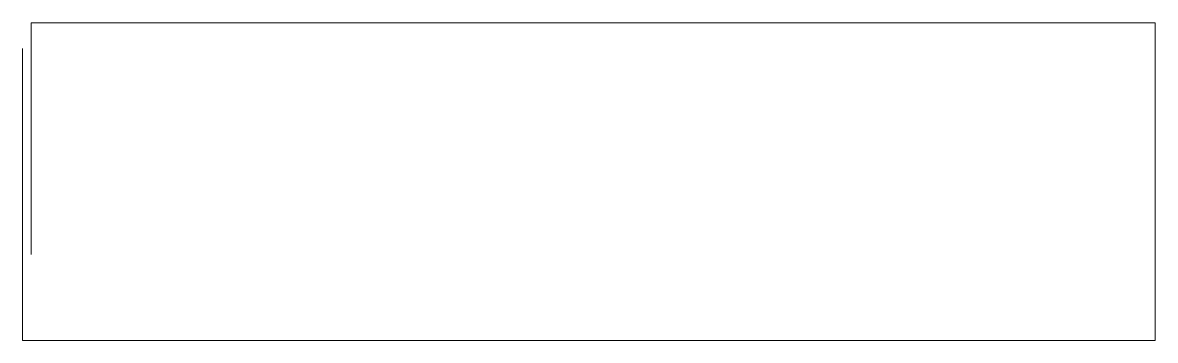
# Model space of a CAD drawing. Header units: inches. Extents: x 4.61 to 6.74, y 8.31 to 8.91.
import ezdxf

# ---------------------------------------------------------------- set-up
doc = ezdxf.new("R2010")
doc.units = ezdxf.units.IN
doc.header["$MEASUREMENT"] = 0

msp = doc.modelspace()

# ---------------------------------------------------------------- linework, layer by layer
at = {"color": 1, "lineweight": 5}
for p, q in [((6.7412, 8.9071), (4.6303, 8.9071)), ((4.6303, 8.9071), (4.6303, 8.472)), ((6.7412, 8.3109), (6.7412, 8.9071)), ((4.6142, 8.8588), (4.6142, 8.3109)), ((4.6142, 8.3109), (6.7412, 8.3109))]:
    msp.add_line(p, q, dxfattribs=at)

doc.saveas('drawing.dxf')
